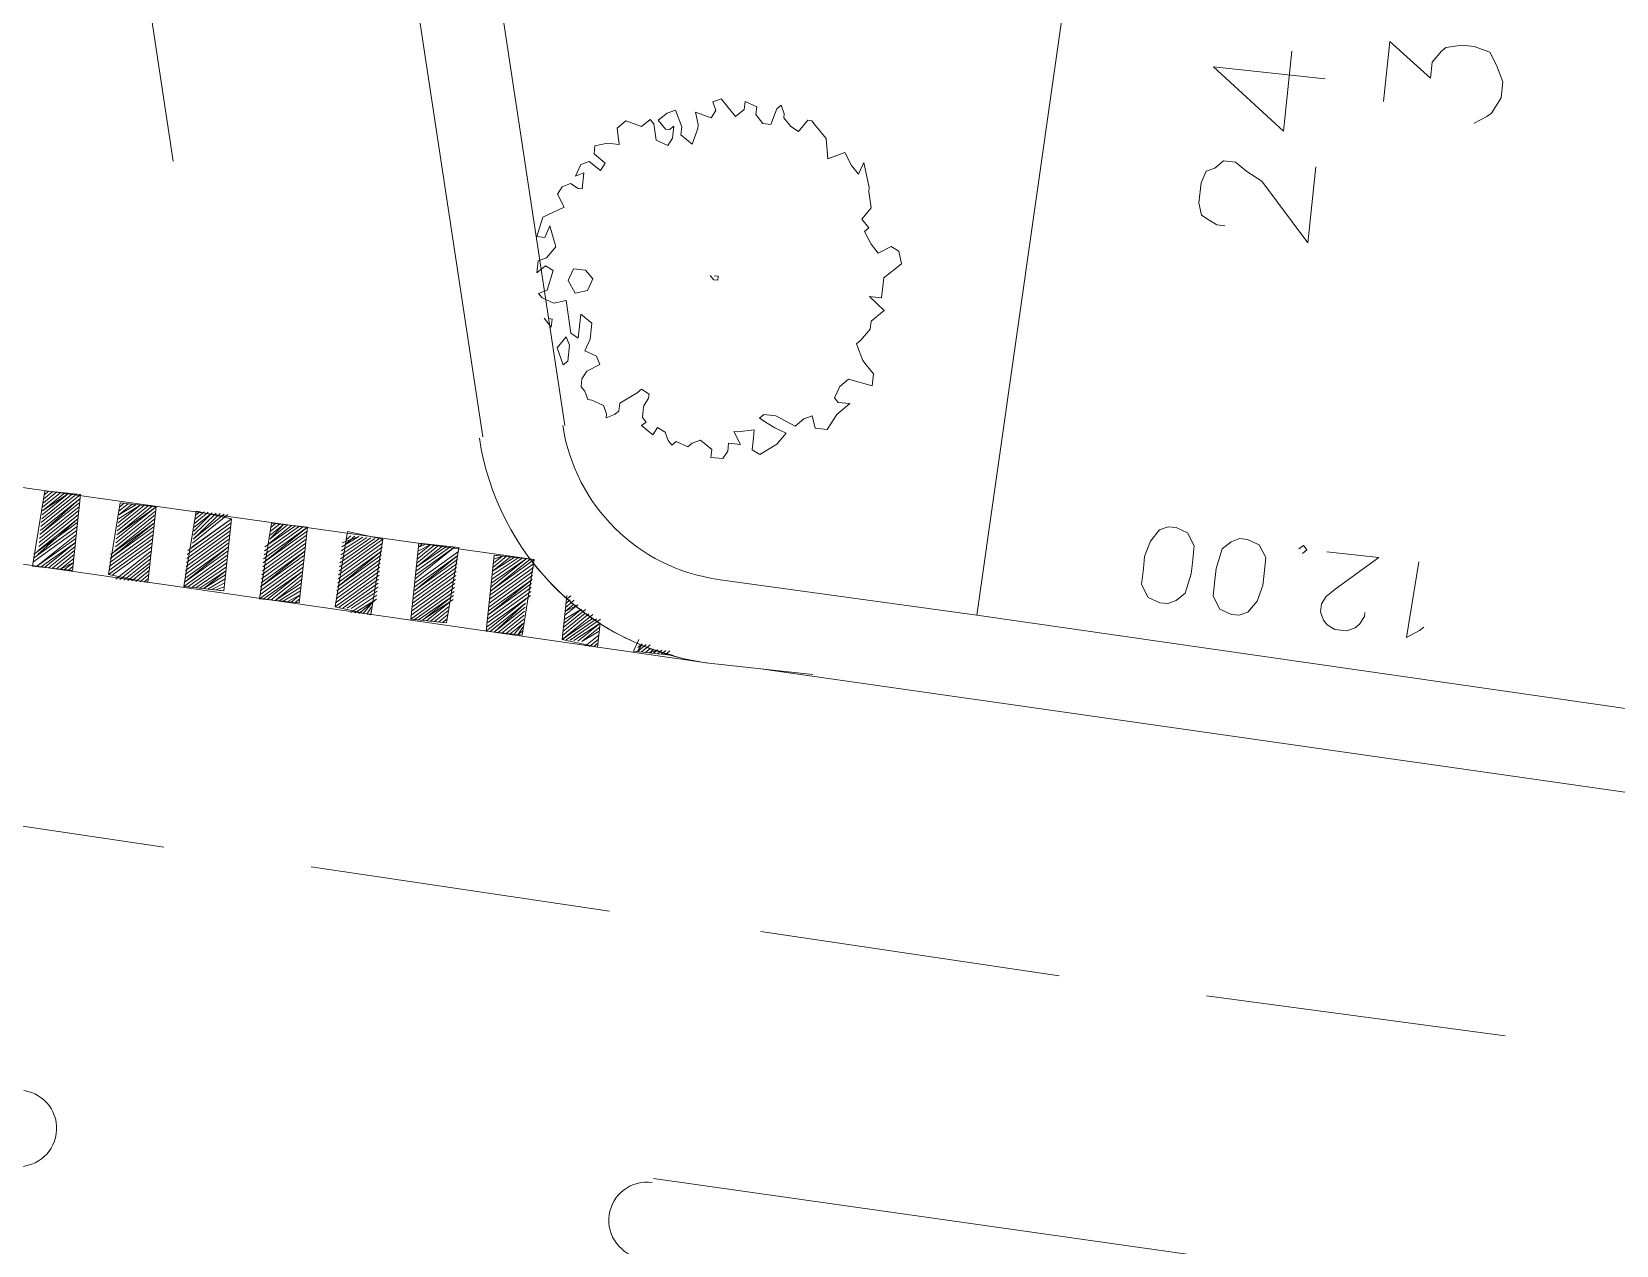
# Model space of a CAD drawing. Header units: metres. Extents: x -977055 to 805873, y -1033982 to 242021.
# Drawn here: x 2743.58 to 2764.55, y 931.07 to 947.13 of the extents above; entities that cross this region are included whole.
import ezdxf

# ---------------------------------------------------------------- set-up
doc = ezdxf.new("R2010")
doc.units = ezdxf.units.M
for name, color, linetype in [('PDF_acera', 7, 'Continuous'), ('PDF_areas por lote', 7, 'Continuous'), ('PDF_COTAS', 7, 'Continuous'), ('PDF_linea de centro', 7, 'Continuous'), ('PDF_LOTES', 7, 'Continuous'), ('PDF_No. lotes', 7, 'Continuous'), ('PDF_PASO DE CEBRA', 7, 'Continuous'), ('PDF_PLANTAS', 7, 'Continuous')]:
    doc.layers.add(name, color=color, linetype=linetype)

# ---------------------------------------------------------------- blocks, each defined once
blk = doc.blocks.new('CALLE')
at = {"layer": 'PDF_acera', "lineweight": 9}
for points in [[(-63.249984, -265.02336), (-35.943264, -257.82624)], [(-63.038304, -265.87008), (-35.731584, -258.67296)], [(-70.828128, -267.648192), (-71.378496, -284.07456)], [(-65.366784, -268.748928), (-65.366784, -267.648192)], [(-65.366784, -268.19856), (-66.171168, -291.525696)]]:
    blk.add_lwpolyline(points, dxfattribs=at)
blk.add_lwpolyline([(-64.5624, -270.400032), (-64.477728, -267.648192, -0.330913706), (-63.041849, -265.84888)], format="xyb", dxfattribs=at)
for centre, radius, start, end in [((-71.01864, -260.937936), 0.402192, 178.0499566, 358.0499213), ((-62.551439, -267.711696), 2.815344, 104.7491541, 177.9895025), ((-71.272656, -267.627024), 0.402192, 358.0499567, 178.0499213)]:
    blk.add_arc(centre, radius, start, end, dxfattribs=at)
at = {"layer": 'PDF_areas por lote', "lineweight": 9}
for points in [[(-60.201792, -272.559168), (-60.201792, -272.474496), (-60.159456, -272.389824), (-60.11712, -272.305152), (-59.990112, -272.262816), (-59.778432, -272.262816), (-59.651424, -272.305152), (-59.609088, -272.389824), (-59.524416, -272.474496), (-59.524416, -272.601504), (-59.609088, -272.728512), (-59.69376, -272.897856), (-60.286464, -273.448224), (-59.48208, -273.448224)], [(-58.550688, -273.448224), (-58.550688, -272.262816), (-59.143392, -273.0672), (-58.296672, -273.0672)]]:
    blk.add_lwpolyline(points, dxfattribs=at)
at = {"layer": 'PDF_COTAS', "lineweight": 9}
for points in [[(-64.223712, -272.389824), (-64.181376, -272.474496), (-64.096704, -272.559168), (-63.885024, -272.601504), (-63.800352, -272.601504), (-63.588672, -272.601504), (-63.461664, -272.516832), (-63.419328, -272.389824), (-63.419328, -272.305152), (-63.461664, -272.22048), (-63.588672, -272.135808), (-63.758016, -272.093472), (-63.885024, -272.093472), (-64.054368, -272.093472), (-64.181376, -272.178144), (-64.223712, -272.305152)], [(-64.266048, -273.151872), (-64.223712, -273.236544), (-64.096704, -273.321216), (-63.92736, -273.363552), (-63.800352, -273.363552), (-63.631008, -273.363552), (-63.504, -273.27888), (-63.461664, -273.151872), (-63.461664, -273.0672), (-63.504, -272.982528), (-63.588672, -272.897856), (-63.800352, -272.85552), (-63.92736, -272.85552), (-64.096704, -272.85552), (-64.223712, -272.940192), (-64.266048, -273.0672)]]:
    blk.add_lwpolyline(points, close=True, dxfattribs=at)
for points in [[(-63.546336, -273.744576), (-63.504, -273.786912), (-63.461664, -273.744576), (-63.504, -273.70224)], [(-64.096704, -274.464288), (-64.13904, -274.464288), (-64.223712, -274.421952), (-64.266048, -274.379616), (-64.308384, -274.294944), (-64.308384, -274.167936), (-64.266048, -274.083264), (-64.223712, -274.040928), (-64.13904, -273.998592), (-64.054368, -273.998592), (-63.969696, -274.040928), (-63.885024, -274.1256), (-63.504, -274.54896), (-63.504, -273.998592)], [(-64.181376, -275.099328), (-64.223712, -275.056992), (-64.308384, -274.929984), (-63.504, -274.97232)]]:
    blk.add_lwpolyline(points, dxfattribs=at)
at = {"layer": 'PDF_linea de centro', "lineweight": 9}
for points in [[(-67.906944, -262.144512), (-67.779936, -258.969312)], [(-60.709824, -261.467136), (-57.322944, -260.57808)], [(-68.076288, -266.886144), (-67.94928, -263.710944)], [(-68.245632, -271.670112), (-68.118624, -268.494912)], [(-68.37264, -276.411744), (-68.287968, -273.236544)]]:
    blk.add_lwpolyline(points, dxfattribs=at)
at = {"layer": 'PDF_LOTES', "lineweight": 20}
blk.add_lwpolyline([(-48.559392, -270.9504), (-48.89808, -280.560672), (-64.901088, -279.967968), (-64.5624, -270.400032)], close=True, dxfattribs=at)
at = {"layer": 'PDF_No. lotes', "lineweight": 20}
blk.add_lwpolyline([(-58.720032, -274.083264), (-58.084992, -274.083264), (-58.42368, -274.54896), (-58.254336, -274.54896), (-58.127328, -274.633632), (-58.084992, -274.675968), (-58.042656, -274.845312), (-58.042656, -274.97232), (-58.084992, -275.141664), (-58.212, -275.226336), (-58.381344, -275.311008), (-58.550688, -275.311008), (-58.720032, -275.226336), (-58.762368, -275.184), (-58.84704, -275.056992)], dxfattribs=at)
at = {"layer": 'PDF_PASO DE CEBRA', "lineweight": 9}
for points in [[(-64.943424, -255.92112), (-65.366784, -267.648192)], [(-64.477728, -265.6584), (-64.858752, -265.277376), (-64.477728, -265.700736), (-64.223712, -257.910912)], [(-64.77408, -260.874432), (-65.112768, -260.493408), (-64.731744, -260.874432)], [(-64.689408, -260.874432), (-65.070432, -260.451072)], [(-64.647072, -260.874432), (-65.028096, -260.451072)], [(-64.604736, -260.874432), (-64.98576, -260.451072)], [(-64.98576, -260.493408), (-64.5624, -260.874432), (-64.943424, -260.493408)], [(-64.520064, -260.874432), (-64.901088, -260.493408)], [(-64.477728, -260.874432), (-64.858752, -260.493408)], [(-64.435392, -260.874432), (-64.816416, -260.493408)], [(-64.393056, -260.874432), (-64.77408, -260.493408), (-64.35072, -260.874432), (-64.731744, -260.493408)], [(-64.308384, -260.874432), (-64.689408, -260.493408)], [(-64.308384, -260.832096), (-64.647072, -260.493408)], [(-64.308384, -260.78976), (-64.604736, -260.493408)], [(-64.5624, -260.493408), (-64.308384, -260.747424), (-64.520064, -260.493408), (-64.308384, -260.705088)], [(-64.308384, -260.662752), (-64.477728, -260.493408)], [(-64.308384, -260.620416), (-64.435392, -260.493408)], [(-64.308384, -260.57808), (-64.393056, -260.493408)], [(-64.308384, -260.535744), (-64.35072, -260.493408)], [(-64.308384, -260.493408), (-64.308384, -260.493408)], [(-65.112768, -260.57808), (-64.816416, -260.874432), (-65.112768, -260.535744)], [(-64.858752, -260.874432), (-65.112768, -260.620416)], [(-64.901088, -260.874432), (-65.112768, -260.662752)], [(-64.943424, -260.874432), (-65.112768, -260.705088)], [(-65.112768, -260.78976), (-65.028096, -260.874432), (-65.112768, -260.747424), (-64.98576, -260.874432)], [(-65.070432, -260.874432), (-65.112768, -260.832096)], [(-64.816416, -261.678816), (-65.155104, -261.340128)], [(-64.731744, -261.678816), (-65.112768, -261.255456), (-64.731744, -261.678816)], [(-64.77408, -261.678816), (-65.112768, -261.297792)], [(-64.689408, -261.678816), (-65.070432, -261.255456)], [(-64.647072, -261.678816), (-65.028096, -261.255456)], [(-64.604736, -261.678816), (-64.98576, -261.255456)], [(-64.5624, -261.678816), (-64.943424, -261.255456), (-64.520064, -261.678816), (-64.901088, -261.255456)], [(-64.477728, -261.678816), (-64.858752, -261.297792)], [(-64.435392, -261.678816), (-64.816416, -261.297792)], [(-64.393056, -261.678816), (-64.77408, -261.297792)], [(-64.731744, -261.297792), (-64.35072, -261.678816), (-64.689408, -261.297792), (-64.35072, -261.63648)], [(-64.35072, -261.594144), (-64.647072, -261.297792)], [(-64.35072, -261.551808), (-64.604736, -261.297792)], [(-64.5624, -261.297792), (-64.35072, -261.509472), (-64.520064, -261.297792)], [(-64.35072, -261.467136), (-64.477728, -261.297792), (-64.35072, -261.4248)], [(-64.35072, -261.382464), (-64.435392, -261.297792)], [(-64.35072, -261.340128), (-64.393056, -261.297792)], [(-64.35072, -261.297792), (-64.35072, -261.297792)], [(-64.858752, -261.678816), (-65.155104, -261.382464)], [(-64.901088, -261.678816), (-65.155104, -261.4248)], [(-64.943424, -261.678816), (-65.155104, -261.467136)], [(-64.98576, -261.678816), (-65.155104, -261.509472), (-64.98576, -261.678816)], [(-65.028096, -261.678816), (-65.155104, -261.551808)], [(-65.070432, -261.678816), (-65.155104, -261.594144)], [(-65.112768, -261.678816), (-65.155104, -261.63648)], [(-64.77408, -262.4832), (-65.155104, -262.05984)], [(-64.816416, -262.4832), (-65.155104, -262.102176)], [(-64.858752, -262.4832), (-65.155104, -262.144512)], [(-64.901088, -262.4832), (-65.155104, -262.186848)], [(-64.731744, -262.4832), (-65.112768, -262.05984), (-64.689408, -262.4832), (-65.070432, -262.05984)], [(-64.647072, -262.4832), (-65.028096, -262.05984)], [(-64.604736, -262.4832), (-64.98576, -262.05984)], [(-64.5624, -262.4832), (-64.943424, -262.05984)], [(-64.520064, -262.4832), (-64.901088, -262.05984)], [(-64.477728, -262.4832), (-64.858752, -262.05984), (-64.477728, -262.4832)], [(-64.435392, -262.4832), (-64.816416, -262.05984)], [(-64.77408, -262.05984), (-64.393056, -262.4832), (-64.731744, -262.102176)], [(-64.35072, -262.440864), (-64.689408, -262.102176)], [(-64.35072, -262.398528), (-64.647072, -262.102176), (-64.35072, -262.356192)], [(-64.35072, -262.313856), (-64.604736, -262.102176)], [(-64.5624, -262.102176), (-64.35072, -262.27152), (-64.520064, -262.102176)], [(-64.35072, -262.229184), (-64.477728, -262.102176)], [(-64.35072, -262.186848), (-64.435392, -262.102176)], [(-64.35072, -262.144512), (-64.393056, -262.102176), (-64.35072, -262.102176)], [(-64.98576, -262.4832), (-65.155104, -262.27152), (-64.943424, -262.4832), (-65.155104, -262.229184)], [(-65.028096, -262.4832), (-65.155104, -262.313856)], [(-65.070432, -262.4832), (-65.155104, -262.356192)], [(-65.112768, -262.4832), (-65.155104, -262.398528)], [(-65.155104, -262.4832), (-65.155104, -262.440864)], [(-64.816416, -263.287584), (-65.19744, -262.864224)], [(-64.77408, -263.287584), (-65.155104, -262.864224)], [(-64.731744, -263.287584), (-65.112768, -262.864224)], [(-64.689408, -263.287584), (-65.070432, -262.864224), (-64.647072, -263.287584), (-65.028096, -262.864224)], [(-64.604736, -263.287584), (-64.98576, -262.864224)], [(-64.5624, -263.287584), (-64.943424, -262.864224)], [(-64.520064, -263.287584), (-64.901088, -262.864224)], [(-64.477728, -263.287584), (-64.858752, -262.864224)], [(-64.435392, -263.287584), (-64.816416, -262.864224), (-64.393056, -263.287584), (-64.77408, -262.864224)], [(-64.393056, -263.245248), (-64.731744, -262.864224)], [(-64.393056, -263.202912), (-64.689408, -262.864224)], [(-64.393056, -263.160576), (-64.647072, -262.864224)], [(-65.19744, -262.948896), (-64.858752, -263.287584), (-65.19744, -262.90656)], [(-64.901088, -263.287584), (-65.19744, -262.991232)], [(-64.393056, -263.11824), (-64.604736, -262.90656)], [(-64.393056, -263.075904), (-64.5624, -262.90656), (-64.393056, -263.033568), (-64.520064, -262.90656)], [(-64.393056, -262.991232), (-64.477728, -262.90656)], [(-64.393056, -262.948896), (-64.435392, -262.90656)], [(-64.393056, -262.90656), (-64.393056, -262.90656)], [(-64.98576, -263.287584), (-65.19744, -263.033568), (-64.943424, -263.287584)], [(-65.028096, -263.287584), (-65.19744, -263.075904)], [(-65.070432, -263.287584), (-65.19744, -263.11824)], [(-65.19744, -263.202912), (-65.112768, -263.287584), (-65.19744, -263.160576)], [(-65.155104, -263.287584), (-65.19744, -263.245248)], [(-64.816416, -264.091968), (-65.19744, -263.668608), (-64.816416, -264.091968)], [(-64.77408, -264.091968), (-65.155104, -263.668608)], [(-64.731744, -264.091968), (-65.112768, -263.668608)], [(-64.689408, -264.091968), (-65.070432, -263.668608)], [(-64.647072, -264.091968), (-65.028096, -263.668608)], [(-64.604736, -264.091968), (-64.98576, -263.668608), (-64.5624, -264.091968), (-64.943424, -263.668608)], [(-64.520064, -264.091968), (-64.901088, -263.668608)], [(-64.477728, -264.091968), (-64.858752, -263.668608)], [(-64.435392, -264.091968), (-64.816416, -263.668608)], [(-64.435392, -264.049632), (-64.77408, -263.668608), (-64.435392, -264.049632)], [(-64.435392, -264.007296), (-64.731744, -263.668608)], [(-64.435392, -263.96496), (-64.689408, -263.668608)], [(-64.435392, -263.922624), (-64.647072, -263.668608)], [(-64.435392, -263.880288), (-64.604736, -263.668608)], [(-64.5624, -263.668608), (-64.435392, -263.837952), (-64.520064, -263.668608)], [(-65.028096, -264.091968), (-65.239776, -263.837952)], [(-64.858752, -264.091968), (-65.19744, -263.710944)], [(-64.901088, -264.091968), (-65.19744, -263.75328)], [(-64.943424, -264.091968), (-65.19744, -263.795616)], [(-64.98576, -264.091968), (-65.19744, -263.837952)], [(-64.435392, -263.795616), (-64.520064, -263.710944)], [(-64.435392, -263.75328), (-64.477728, -263.710944)], [(-64.393056, -263.710944), (-64.435392, -263.710944)], [(-65.239776, -263.922624), (-65.070432, -264.091968), (-65.239776, -263.880288)], [(-65.112768, -264.049632), (-65.239776, -263.96496)], [(-65.155104, -264.049632), (-65.239776, -264.007296)], [(-65.19744, -264.049632), (-65.239776, -264.049632)], [(-64.858752, -264.896352), (-65.239776, -264.472992)], [(-64.901088, -264.896352), (-65.239776, -264.515328)], [(-64.816416, -264.896352), (-65.19744, -264.472992)], [(-64.77408, -264.896352), (-65.155104, -264.472992), (-64.77408, -264.896352)], [(-64.731744, -264.896352), (-65.112768, -264.472992)], [(-64.689408, -264.896352), (-65.070432, -264.472992)], [(-64.647072, -264.896352), (-65.028096, -264.472992)], [(-64.604736, -264.896352), (-64.98576, -264.472992)], [(-64.5624, -264.896352), (-64.943424, -264.472992), (-64.520064, -264.896352), (-64.901088, -264.472992)], [(-64.477728, -264.896352), (-64.858752, -264.472992)], [(-64.816416, -264.472992), (-64.435392, -264.854016), (-64.77408, -264.472992)], [(-64.435392, -264.81168), (-64.731744, -264.472992)], [(-64.435392, -264.769344), (-64.689408, -264.472992), (-64.435392, -264.727008)], [(-64.435392, -264.684672), (-64.647072, -264.472992)], [(-64.435392, -264.642336), (-64.604736, -264.472992)], [(-64.5624, -264.472992), (-64.435392, -264.6), (-64.520064, -264.472992)], [(-64.435392, -264.557664), (-64.477728, -264.472992), (-64.435392, -264.515328)], [(-64.943424, -264.896352), (-65.239776, -264.557664)], [(-64.98576, -264.854016), (-65.239776, -264.6), (-64.98576, -264.896352)], [(-65.028096, -264.854016), (-65.239776, -264.642336)], [(-65.070432, -264.854016), (-65.239776, -264.684672)], [(-65.112768, -264.854016), (-65.239776, -264.727008)], [(-65.155104, -264.854016), (-65.239776, -264.769344)], [(-65.239776, -264.854016), (-65.239776, -264.81168), (-65.19744, -264.854016)], [(-64.901088, -265.6584), (-65.282112, -265.277376)], [(-64.98576, -265.6584), (-65.282112, -265.362048), (-64.943424, -265.6584), (-65.282112, -265.319712)], [(-64.858752, -265.700736), (-65.239776, -265.277376)], [(-64.816416, -265.700736), (-65.19744, -265.277376)], [(-64.77408, -265.700736), (-65.155104, -265.277376)], [(-64.731744, -265.700736), (-65.112768, -265.277376), (-64.689408, -265.700736), (-65.070432, -265.277376)], [(-64.647072, -265.700736), (-65.028096, -265.277376)], [(-64.604736, -265.700736), (-64.98576, -265.277376)], [(-64.5624, -265.700736), (-64.943424, -265.277376)], [(-64.520064, -265.700736), (-64.901088, -265.277376)], [(-64.816416, -265.277376), (-64.477728, -265.616064), (-64.77408, -265.277376)], [(-64.477728, -265.573728), (-64.731744, -265.277376)], [(-64.477728, -265.531392), (-64.689408, -265.277376)], [(-64.477728, -265.489056), (-64.647072, -265.277376), (-64.477728, -265.44672)], [(-64.477728, -265.404384), (-64.604736, -265.277376)], [(-64.5624, -265.277376), (-64.477728, -265.362048), (-64.520064, -265.277376)], [(-64.477728, -265.319712), (-64.477728, -265.277376)], [(-65.028096, -265.6584), (-65.282112, -265.404384)], [(-65.070432, -265.6584), (-65.282112, -265.44672)], [(-65.112768, -265.6584), (-65.282112, -265.489056)], [(-65.282112, -265.573728), (-65.155104, -265.6584), (-65.282112, -265.531392)], [(-65.239776, -265.6584), (-65.282112, -265.616064), (-65.19744, -265.6584)], [(-64.816416, -266.08176), (-65.282112, -266.08176), (-65.324448, -266.462784)], [(-65.028096, -266.378112), (-65.282112, -266.08176), (-64.98576, -266.378112)], [(-65.028096, -266.420448), (-65.282112, -266.124096)], [(-65.028096, -266.462784), (-65.282112, -266.166432)], [(-64.98576, -266.335776), (-65.239776, -266.08176), (-64.98576, -266.335776)], [(-64.98576, -266.29344), (-65.19744, -266.08176)], [(-64.943424, -266.29344), (-65.155104, -266.08176)], [(-65.112768, -266.08176), (-64.943424, -266.251104), (-65.070432, -266.08176)], [(-65.028096, -266.08176), (-64.901088, -266.208768), (-64.98576, -266.08176), (-64.901088, -266.166432)], [(-64.858752, -266.166432), (-64.943424, -266.08176)], [(-64.858752, -266.124096), (-64.901088, -266.08176)], [(-64.816416, -266.124096), (-64.858752, -266.08176)], [(-64.816416, -266.08176), (-64.816416, -266.08176)], [(-65.19744, -266.462784), (-65.324448, -266.335776)], [(-65.282112, -266.251104), (-65.070432, -266.462784), (-65.282112, -266.208768)], [(-65.155104, -266.462784), (-65.282112, -266.29344), (-65.112768, -266.462784)], [(-65.239776, -266.462784), (-65.324448, -266.378112)], [(-65.239776, -266.970816), (-65.324448, -266.886144), (-65.239776, -266.92848), (-65.282112, -266.886144)], [(-65.239776, -267.013152), (-65.324448, -266.92848)], [(-65.282112, -267.013152), (-65.324448, -266.970816)], [(-65.324448, -267.055488), (-65.282112, -267.097824), (-65.324448, -267.013152), (-65.282112, -267.055488)], [(-65.239776, -266.886144), (-65.239776, -266.886144)], [(-65.282112, -267.14016), (-65.324448, -267.097824)], [(-65.282112, -267.182496), (-65.324448, -267.14016)], [(-65.282112, -267.224832), (-65.324448, -267.182496)], [(-65.324448, -267.224832), (-65.324448, -267.224832)], [(-65.324448, -267.267168), (-65.324448, -267.267168)], [(-65.324448, -267.267168), (-65.324448, -267.267168)]]:
    blk.add_lwpolyline(points, dxfattribs=at)
for points in [[(-64.308384, -260.874432), (-64.308384, -260.493408), (-65.112768, -260.451072), (-65.112768, -260.874432)], [(-64.35072, -261.678816), (-64.35072, -261.297792), (-65.112768, -261.255456), (-65.155104, -261.678816)], [(-64.393056, -262.4832), (-64.35072, -262.102176), (-65.155104, -262.05984), (-65.155104, -262.4832)], [(-64.393056, -263.287584), (-64.393056, -262.90656), (-65.19744, -262.864224), (-65.19744, -263.287584)], [(-64.435392, -264.091968), (-64.393056, -263.710944), (-65.19744, -263.668608), (-65.239776, -264.049632)], [(-64.435392, -264.896352), (-64.435392, -264.472992), (-65.239776, -264.472992), (-65.239776, -264.854016)], [(-64.477728, -265.700736), (-64.477728, -265.277376), (-65.282112, -265.277376), (-65.282112, -265.6584)]]:
    blk.add_lwpolyline(points, close=True, dxfattribs=at)
for points in [[(-64.835047, -266.065113, 0.040961354), (-65.070432, -266.462784), (-65.324448, -266.462784), (-65.282112, -266.462784), (-65.324448, -266.420448)], [(-65.19744, -266.886144), (-65.324448, -266.843808), (-65.324448, -267.267168, -0.036495432), (-65.233762, -266.856569)]]:
    blk.add_lwpolyline(points, format="xyb", dxfattribs=at)
blk.add_arc((-62.55144, -267.711695), 2.815332, 133.6378542, 178.1215068, dxfattribs=at)
at = {"layer": 'PDF_PLANTAS', "lineweight": 9}
for points in [[(-59.524416, -267.817536), (-59.439744, -267.7752), (-59.48208, -267.732864), (-59.651424, -267.690528), (-59.651424, -267.605856), (-59.566752, -267.521184), (-59.48208, -267.521184), (-59.439744, -267.394176), (-59.524416, -267.394176), (-59.609088, -267.309504), (-59.524416, -267.224832), (-59.439744, -267.14016), (-59.48208, -267.055488), (-59.566752, -267.097824), (-59.651424, -267.055488), (-59.609088, -266.886144), (-59.736096, -266.92848), (-59.778432, -266.92848), (-59.947776, -266.886144), (-59.863104, -266.759136), (-59.778432, -266.759136), (-59.609088, -266.674464), (-59.651424, -266.589792), (-59.736096, -266.50512), (-59.820768, -266.589792), (-59.820768, -266.632128), (-59.778432, -266.674464), (-59.90544, -266.674464), (-59.990112, -266.632128), (-59.947776, -266.50512), (-59.778432, -266.462784), (-59.736096, -266.420448), (-59.820768, -266.335776), (-59.778432, -266.166432), (-59.863104, -266.08176), (-60.032448, -266.124096), (-60.032448, -265.997088), (-60.074784, -265.87008), (-60.159456, -265.87008), (-60.244128, -265.997088), (-60.3288, -265.954752), (-60.244128, -265.827744), (-60.286464, -265.743072), (-60.413472, -265.700736), (-60.371136, -265.785408), (-60.54048, -265.785408), (-60.54048, -265.743072), (-60.498144, -265.6584), (-60.54048, -265.573728), (-60.625152, -265.531392), (-60.75216, -265.616064), (-60.879168, -265.404384), (-61.090848, -265.362048), (-61.090848, -265.44672), (-60.96384, -265.489056), (-61.17552, -265.573728), (-61.302528, -265.489056), (-61.344864, -265.404384), (-61.471872, -265.404384), (-61.3872, -265.489056), (-61.429536, -265.573728), (-61.641216, -265.531392), (-61.683552, -265.44672), (-61.725888, -265.489056), (-61.768224, -265.616064), (-61.725888, -265.743072), (-61.895232, -265.785408), (-62.064576, -265.827744), (-62.106912, -265.912416), (-61.852896, -265.912416), (-61.937568, -266.039424), (-62.106912, -266.039424), (-62.23392, -265.997088), (-62.276256, -266.124096), (-62.360928, -266.166432), (-62.4456, -266.039424), (-62.530272, -265.997088), (-62.572608, -265.997088), (-62.614944, -265.997088), (-62.65728, -266.039424), (-62.741952, -266.08176), (-62.741952, -266.124096), (-62.784288, -266.251104), (-62.86896, -266.29344), (-62.911296, -266.29344), (-62.86896, -266.378112), (-62.826624, -266.420448), (-62.741952, -266.420448), (-62.614944, -266.589792), (-62.572608, -266.632128), (-62.614944, -266.7168), (-62.65728, -266.7168), (-62.741952, -266.674464), (-62.784288, -266.674464), (-62.826624, -266.674464), (-62.86896, -266.674464), (-62.911296, -266.7168), (-62.953632, -266.674464), (-63.038304, -266.801472), (-62.953632, -266.843808), (-62.995968, -266.92848), (-63.08064, -266.970816), (-63.122976, -267.013152), (-63.08064, -267.055488), (-63.122976, -267.182496), (-63.08064, -267.224832), (-63.038304, -267.309504), (-63.122976, -267.436512), (-63.207648, -267.436512), (-63.207648, -267.56352), (-63.122976, -267.605856), (-63.038304, -267.605856), (-63.038304, -267.732864), (-62.911296, -267.648192), (-62.911296, -267.690528), (-62.86896, -267.859872), (-62.953632, -267.859872), (-63.08064, -267.859872), (-63.122976, -267.944544), (-62.995968, -268.113888), (-62.86896, -268.19856), (-62.826624, -268.071552), (-62.784288, -267.98688), (-62.741952, -267.902208), (-62.699616, -267.944544), (-62.699616, -268.071552), (-62.784288, -268.283232), (-62.699616, -268.367904), (-62.65728, -268.452576), (-62.784288, -268.494912), (-62.784288, -268.62192), (-62.614944, -268.706592), (-62.487936, -268.8336), (-62.487936, -268.706592), (-62.4456, -268.664256), (-62.318592, -268.706592), (-62.23392, -268.791264), (-62.276256, -269.04528), (-62.149248, -269.04528), (-62.064576, -268.960608), (-62.02224, -268.918272), (-61.852896, -268.8336), (-61.81056, -268.875936), (-61.683552, -268.960608), (-61.59888, -268.960608), (-61.471872, -269.087616), (-61.344864, -268.918272), (-61.344864, -269.04528), (-61.133184, -269.04528), (-60.96384, -269.214624), (-60.836832, -269.172288), (-60.794496, -269.087616), (-60.879168, -268.960608), (-60.794496, -268.875936), (-60.667488, -268.791264), (-60.625152, -268.8336), (-60.54048, -268.748928), (-60.413472, -268.8336), (-60.244128, -268.791264), (-60.201792, -268.791264), (-59.947776, -268.706592), (-60.074784, -268.664256), (-59.990112, -268.579584), (-59.863104, -268.494912), (-59.947776, -268.325568), (-59.736096, -268.283232), (-59.609088, -268.156224), (-59.566752, -268.113888), (-59.566752, -268.071552), (-59.69376, -267.98688), (-59.651424, -267.902208), (-59.566752, -267.817536)], [(-62.23392, -265.700736), (-62.403264, -265.785408), (-62.360928, -265.827744), (-62.191584, -265.827744), (-62.106912, -265.785408)], [(-61.3872, -265.785408), (-61.514208, -265.743072), (-61.641216, -265.827744), (-61.59888, -265.954752), (-61.471872, -265.997088), (-61.3872, -265.912416)]]:
    blk.add_lwpolyline(points, close=True, dxfattribs=at)
for points in [[(-61.937568, -265.531392), (-62.02224, -265.616064), (-61.937568, -265.616064), (-61.937568, -265.573728)], [(-61.302528, -267.224832), (-61.344864, -267.267168), (-61.344864, -267.309504), (-61.302528, -267.309504), (-61.302528, -267.267168)]]:
    blk.add_lwpolyline(points, dxfattribs=at)

msp = doc.modelspace()

# ---------------------------------------------------------------- block references
at = {"xscale": 1.255773352820658, "yscale": 1.255773352820658, "zscale": 1.255773352820658, "rotation": 83.85573648860341}
msp.add_blockref('CALLE', (2427.15058, 1056.36283, 1015.371), dxfattribs=at)

doc.saveas('drawing.dxf')
